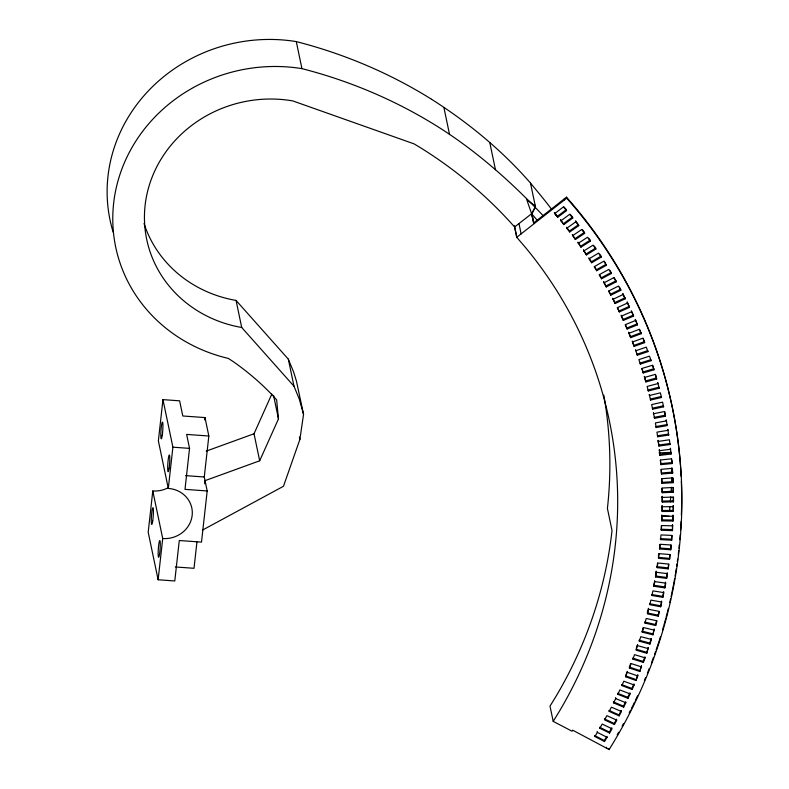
<?xml version="1.0" encoding="UTF-8"?>
<svg xmlns="http://www.w3.org/2000/svg" width="789" height="789" viewBox="0 0 789 789"><rect width="100%" height="100%" fill="white"/><g stroke="black" fill="none" stroke-linecap="round" stroke-linejoin="round"><path stroke-width="1.18" d="M671.597 482.434L671.656 477.601M671.705 472.759L671.755 467.916M671.814 463.074L671.834 460.658M662.198 511.479L662.079 505.798L662.198 511.479L673.352 511.44L673.244 505.65L673.352 511.44M661.853 520.868L661.843 515.187L661.853 520.868L673.007 521.036L672.997 515.247L673.007 521.036M672.455 530.622L672.553 524.833L672.455 530.622L661.32 530.247L661.33 525.74M661.32 530.247L661.616 525.553L672.761 525.829M669.585 511.459L669.96 506.617M670.334 501.784L670.719 496.952M671.094 492.109L671.469 487.277M660.571 539.617L660.975 534.932L672.11 535.415L671.705 540.209L660.571 539.617L660.363 538.631L671.498 539.212L671.705 540.209M671.498 539.212L671.794 535.623M659.634 548.976L660.127 544.302L671.242 544.992L670.739 549.775L659.634 548.976L659.801 544.479M670.739 549.775L670.906 545.199M167.495 488.105A26.865 25.051 -11.8 0 1 152.79 490.975L148.194 532.22L158.125 579.767L174.783 580.97L179.29 540.514L201.501 542.112L207.191 490.955L204.272 476.98L208.838 436.011L204.992 417.578L182.782 415.981L179.616 400.822L162.958 399.628L158.372 440.864L168.304 488.421A26.865 25.051 -11.8 0 1 192.161 515.395A26.865 25.051 -11.8 0 1 162.721 538.532L158.125 579.767M168.304 488.421L172.899 447.185L162.958 399.628M208.838 436.011L186.628 434.414L189.547 448.379L184.991 489.358L207.191 490.955M204.726 419.985L204.992 417.578M196.925 542.122L194.015 568.297L175.306 566.956M204.686 483.835L205.041 480.649L259.68 460.796L278.468 418.89L276.633 399.845L271.022 393.691A279.424 260.518 -11.8 0 0 232.627 361.204L228.317 358.413A158.411 147.691 -11.8 0 1 117.127 184.153A158.411 147.691 -11.8 0 1 301.94 68.633A481.389 448.813 -11.8 0 1 437.195 126.309C476.428 150.877 511.302 181.953 542.931 215.446M658.43 556.166L658.736 553.829M669.565 559.332L670.177 554.559L659.091 553.661L658.49 558.326L669.565 559.332L669.822 554.766M202.576 530.05L283.468 486.28L299.889 439.404L303.548 414.324L296.467 381.215L293.695 372.23L288.33 359.163L236.059 300.431A123.143 114.809 -11.8 0 1 144.022 223.524M657.148 567.656L657.848 562.991L668.904 564.105L668.194 568.879L657.148 567.656L657.464 563.168M668.194 568.879L668.52 564.313M655.61 576.966L656.192 571.325L655.61 576.966L666.626 578.396L667.435 573.633L656.399 572.311M666.626 578.396L667.228 572.646M654.554 580.615L654.762 581.611L665.758 583.14L664.841 587.884L653.864 586.247L654.111 582.943M653.864 586.247L654.762 581.611M664.841 587.884L665.551 582.154M651.931 595.498L652.927 590.882L663.874 592.618L662.859 597.342L651.931 595.498L651.724 594.511L662.652 596.356L662.859 597.342M662.652 596.356L663.667 591.632M660.679 606.771L661.793 602.066L650.886 600.113L649.791 604.719L660.679 606.771L661.586 601.07M648.657 609.315L647.463 613.901L658.292 616.16L659.505 611.465L648.657 609.315L648.45 608.329L647.256 612.915L658.085 615.164L658.292 616.16M658.085 615.164L659.002 611.653M644.938 623.044L646.221 618.477L657.02 620.835L655.708 625.509L644.938 623.044L644.731 622.057L655.501 624.513L655.708 625.509M655.501 624.513L656.487 621.012M652.927 634.81L654.13 629.168L652.927 634.81L642.216 632.137L643.045 627.748M642.216 632.137L643.597 627.6L654.337 630.164M639.297 641.191L640.776 636.674L651.458 639.445L649.949 644.061L639.297 641.191L639.09 640.195L649.741 643.065L649.949 644.061M649.741 643.065L651.25 638.449L651.458 639.445M636.378 648.075L637.561 644.702L636.19 650.185L646.763 653.262L648.173 647.68L646.763 653.262M632.896 659.131L634.563 654.663L645.106 657.839L643.39 662.405L632.896 659.131L632.689 658.134L643.183 661.409L643.39 662.405M643.183 661.409L644.899 656.852L645.106 657.839M639.83 671.488L641.427 665.965L639.83 671.488L629.405 668.017L630.519 663.697M629.405 668.017L631.17 663.579L641.635 666.952M625.983 674.743L627.383 671.439L625.726 676.834L636.072 680.503L637.768 675.009L636.072 680.503M259.68 460.796L254.028 433.753L271.83 394.046M621.87 685.582L623.823 681.213L634.119 684.99L632.117 689.458L621.87 685.582L621.663 684.596L631.91 688.462L632.117 689.458M631.91 688.462L633.912 683.994L634.119 684.99M617.817 694.271L619.868 689.941L630.076 693.906L627.985 698.334L617.817 694.271L617.609 693.275L627.778 697.338L627.985 698.334M627.778 697.338L629.869 692.91L630.076 693.906M532.792 218.336L531.885 214.016L535.445 206.708L530.504 183.097C502.041 150.314 468.124 122.532 431.544 99.266M623.655 707.141L623.448 706.145L625.638 701.756L625.845 702.743L623.655 707.141L613.586 702.881L615.726 698.581L615.519 697.594M609.177 711.412L611.406 707.161L621.426 711.51L619.148 715.86L609.177 711.412L608.97 710.425L618.941 714.873L619.148 715.86M618.941 714.873L621.219 710.514L621.426 711.51M535.317 206.185L526.667 199.4L531.618 213.711L533.561 223.021L566.482 197.161L566.689 198.157A517.771 482.73 -11.8 0 1 609.118 749.55L572.686 730.18L572.055 731.216L553.197 721.383L559.529 711.057A453.409 422.726 -11.8 0 0 525.573 247.588L516.756 237.292L514.606 226.995L531.618 213.711L535.445 206.708L535.12 205.189L535.238 205.712M614.453 724.509L616.82 720.199L606.899 715.653L604.581 719.864L614.453 724.509L614.246 723.513L616.613 719.203M599.808 728.237L602.214 724.065L612.037 728.799L609.572 733.06L599.808 728.237L599.601 727.251L609.364 732.074L609.572 733.06M609.364 732.074L611.83 727.803M604.512 741.532L604.305 740.546L606.859 736.315L607.066 737.311L604.512 741.532L594.867 736.522L597.362 732.389L597.155 731.403M516.756 237.292L566.689 198.157M554.628 213.651L563.376 206.915L566.532 210.604L557.715 217.261L554.42 212.665L557.715 217.261M557.507 216.265L566.324 209.608L563.957 206.846M560.772 220.89L569.648 214.322L572.735 218.07L563.78 224.559L560.565 219.904L563.78 224.559M563.573 223.573L572.528 217.074L570.21 214.263M569.678 231.976L569.471 230.99L578.554 224.668L578.761 225.654L569.678 231.976L566.749 228.258L575.763 221.847L575.556 220.851L577.804 223.711M572.567 235.733L581.72 229.491L584.629 233.357L575.418 239.511L572.36 234.737L575.418 239.511M575.211 238.525L584.422 232.37L582.243 229.471M578.219 243.318L587.499 237.252L590.32 241.178L580.99 247.154L578.012 242.331L580.99 247.154M580.783 246.168L590.113 240.181L588.702 238.219M583.712 251.02L593.111 245.123L595.843 249.097L586.385 254.916L583.505 250.034L586.385 254.916M586.178 253.92L595.636 248.111L594.265 246.119M600.991 256.149L601.198 257.135L591.622 262.767L591.415 261.78L600.991 256.149L599.66 254.127M596.681 270.726L596.474 269.739L606.159 264.285L606.366 265.272L596.681 270.726L594.166 266.731L603.802 261.189L606.366 265.272M611.15 272.521L611.357 273.507L601.563 278.783L601.356 277.797L611.15 272.521L609.917 270.459M603.94 282.847L613.793 277.669L616.17 281.851L606.268 286.94L603.733 281.86L606.268 286.94M606.06 285.943L615.962 280.854L614.177 277.718M620.598 289.287L620.805 290.273L610.794 295.185L610.587 294.189L620.598 289.287L619.444 287.176M612.994 299.337L623.044 294.524L622.837 293.538L625.243 298.794L615.144 303.518L612.787 298.35L615.144 303.518M614.937 302.522L625.036 297.808M627.403 303.094L617.245 307.72L619.306 311.931L629.504 307.404L627.196 302.098L629.504 307.404M619.306 311.931L619.099 310.945L629.297 306.418M633.37 315.107L633.577 316.093L623.29 320.433L623.083 319.446L633.37 315.107L631.358 310.748M635.539 320.472L625.204 324.713L627.077 329.013L637.453 324.871L635.332 319.486L637.453 324.871M627.077 329.013L626.87 328.027L637.246 323.875M628.912 333.333L639.327 329.279L641.141 333.717L630.687 337.662L628.705 332.337L630.687 337.662M630.48 336.676L640.934 332.721L639.573 329.398M206.225 451.121L254.028 433.753M644.435 341.647L644.643 342.633L634.109 346.391L633.902 345.404L644.435 341.647L643.143 338.294M637.334 355.188L647.937 351.628L647.73 350.632L637.127 354.192L637.334 355.188L635.539 349.793L635.747 350.78L646.319 347.121L647.937 351.628M640.372 364.045L651.043 360.681L650.836 359.695L640.165 363.048L640.372 364.045L638.883 359.606L649.515 356.145L651.043 360.681M653.746 368.808L653.953 369.804L643.222 372.96L643.015 371.964L653.746 368.808L652.681 365.386M644.574 377.438L655.334 374.38L656.665 378.976L645.875 381.935L644.366 376.452L645.875 381.935M645.668 380.939L656.458 377.98L655.462 374.538M648.331 390.959L659.18 388.208L658.973 387.212L648.124 389.973L648.331 390.959L647.128 386.442L657.947 383.582L657.74 382.596L659.18 388.208M650.59 400.033L661.488 397.488L661.281 396.492L650.383 399.047L650.59 400.033L649.278 394.5L649.485 395.496L660.363 392.843L661.488 397.488M652.651 409.156L663.598 406.818L663.391 405.822L652.444 408.169L652.651 409.156L651.645 404.589L662.573 402.143L663.598 406.818M665.512 416.188L665.305 415.192L654.318 417.332L654.525 418.328L665.512 416.188L664.585 411.493L653.608 413.742L653.41 412.746L654.525 418.328M667.011 424.61L655.984 426.543L656.192 427.53L667.218 425.596L666.182 419.896L666.389 420.892L655.383 422.924L656.192 427.53M657.661 436.771L668.717 435.045L667.79 429.324L667.997 430.321L656.951 432.145L657.661 436.771L657.454 435.775L668.51 434.049L668.717 435.045M658.322 441.396L669.397 439.779L670.019 444.523L658.923 446.041L658.115 440.41L658.923 446.041M658.726 445.045L669.812 443.536L670.019 444.523M659.999 455.332L671.114 454.03L670.384 448.28L670.591 449.276L659.486 450.687L659.279 449.691L659.999 455.332L659.791 454.346L670.906 453.034L671.114 454.03M660.659 463.666L671.794 462.571L672.001 463.557L660.866 464.652L660.354 460.165M661.33 473.005L672.475 472.118L672.682 473.114L661.537 474.002L661.093 469.504M661.793 482.365L672.948 481.684L673.155 482.681L662.001 483.351L661.636 478.854M659.032 452.906L671.163 452.344M662.06 491.734L673.224 491.261L673.431 492.257L662.267 492.721L661.981 488.213M662.326 497.415L673.49 497.05L673.5 501.843L662.336 502.1L662.119 496.419L662.336 502.1M662.129 501.114L673.293 500.857L673.5 501.843M662.287 506.794L673.451 506.637M661.991 510.493L673.145 510.444M662.05 516.174L673.204 516.233M661.646 519.872L672.8 520.04M661.113 529.251L672.248 529.626M172.899 447.185L189.547 448.379M185.573 475.639L204.272 476.98M661.971 515.769L669.21 516.292M659.426 547.99L670.532 548.789M658.282 557.34L669.358 558.346M656.941 566.67L667.987 567.883M655.403 575.98L666.419 577.4M653.657 585.26L664.634 586.888M649.584 603.733L660.472 605.784M642.009 631.151L652.72 633.814M637.768 645.698L648.38 648.666M635.983 649.199L646.556 652.266M629.198 667.021L639.623 670.492M627.59 672.425L637.976 676.005M635.865 679.516L625.519 675.838L625.726 676.834M615.726 698.581L625.845 702.743M623.448 706.145L613.378 701.894L613.586 702.881M604.374 718.878L614.246 723.513M597.362 732.389L607.066 737.311M604.305 740.546L594.659 735.526L594.867 736.522M514.606 226.995A453.596 422.904 -11.8 0 0 421.277 148.214L414.057 143.864L292.778 100.913A123.143 114.809 -11.8 0 0 147.119 193.423A123.143 114.809 -11.8 0 0 241.71 327.484L293.981 386.206L299.347 399.273L303.548 414.324M531.618 213.711L537.092 220.101M575.763 221.847L578.761 225.654M569.471 230.99L566.541 227.262L566.749 228.258M601.198 257.135L598.545 253.101L589.028 258.831L591.622 262.767M588.821 257.835L591.415 261.78M604.236 261.218L605.518 263.26M594.59 266.741L596.474 269.739M611.357 273.507L608.881 269.384L599.137 274.75L601.563 278.783M599.541 274.759L601.356 277.797M620.805 290.273L618.507 286.052L608.556 291.052L610.794 295.185M608.911 291.092L610.587 294.189M623.044 294.524L625.243 298.794M617.55 307.779L619.099 310.945M633.577 316.093L631.565 311.744L621.318 316.172L623.29 320.433M621.111 315.186L623.083 319.446M625.47 324.802L626.87 328.027M644.643 342.633L642.917 338.165L632.423 342.022L634.109 346.391M632.216 341.026L633.902 345.404M653.953 369.804L652.523 365.238L641.822 368.493L643.222 372.96M641.97 368.621L643.015 371.964M530.504 183.097L539.607 194.114A480.905 448.359 -11.8 0 1 551.422 209.036M656.458 377.98L656.665 378.976M640.934 332.721L641.141 333.717M615.962 280.854L616.17 281.851M595.636 248.111L595.843 249.097M590.113 240.181L590.32 241.178M584.422 232.37L584.629 233.357M572.528 217.074L572.735 218.07M564.303 198.858L564.51 199.854M566.324 209.608L566.532 210.604M531.885 214.016L533.828 223.326M518.984 223.632L521.135 233.938M514.408 225.674L516.864 237.42M489.811 142.691L495.462 169.743M608.911 748.564L609.118 749.55M606.504 747.291L606.711 748.288M443.911 107.531L449.562 134.574M553.197 721.383L550.012 706.125L556.344 695.799A453.409 422.726 -11.8 0 0 612.027 530.533L607.412 508.441A453.35 422.667 -11.8 0 0 603.792 395.131M113.212 232.321A158.411 147.691 -11.8 0 1 296.289 41.59L301.94 68.633M288.33 359.163L293.981 386.206M299.396 437.047L299.889 439.404M273.556 395.368L278.468 418.89M236.059 300.431L241.71 327.484M152.79 490.975L162.721 538.532M664.604 411.68L665.305 415.192M672.001 463.557L671.577 458.794L660.462 459.997L660.866 464.652M671.478 458.991L671.794 462.571M672.682 473.114L672.366 468.331L661.221 469.327L661.537 474.002M672.238 468.538L672.475 472.118M673.155 482.681L672.948 477.887L661.793 478.676L662.001 483.351M672.79 478.095L672.948 481.684M673.431 492.257L673.323 487.464L662.158 488.036L662.267 492.721M673.145 487.671L673.224 491.261M673.283 497.257L673.293 500.857M296.289 41.59A481.389 448.813 -11.8 0 1 431.544 99.266M554.973 213.799A480.905 448.359 -11.8 0 1 557.073 216.669M566.472 197.161A517.771 482.73 -11.8 0 1 680.424 465.382M680.512 466.595A517.771 482.73 -11.8 0 1 681.104 476.319M681.321 481.182A517.771 482.73 -11.8 0 1 681.371 515.286M681.104 521.381A517.771 482.73 -11.8 0 1 680.601 529.912M680.246 534.784A517.771 482.73 -11.8 0 1 679.832 539.656M679.368 544.518A517.771 482.73 -11.8 0 1 678.994 548.168M678.718 550.604A517.771 482.73 -11.8 0 1 678.293 554.243M677.672 559.105A517.771 482.73 -11.8 0 1 677.337 561.531M677.001 563.948A517.771 482.73 -11.8 0 1 676.646 566.374M676.272 568.8A517.771 482.73 -11.8 0 1 675.7 572.429M675.502 573.642A517.771 482.73 -11.8 0 1 675.088 576.059M674.674 578.475A517.771 482.73 -11.8 0 1 671.883 592.933M671.626 594.137A517.771 482.73 -11.8 0 1 671.114 596.533M670.581 598.94A517.771 482.73 -11.8 0 1 669.762 602.53M668.342 608.516A517.771 482.73 -11.8 0 1 667.741 610.903M667.445 612.096A517.771 482.73 -11.8 0 1 666.202 616.86M665.886 618.053A517.771 482.73 -11.8 0 1 663.914 625.174M663.579 626.358A517.771 482.73 -11.8 0 1 662.474 630.145M660.452 636.762A517.771 482.73 -11.8 0 1 659.259 640.53M658.953 641.467A517.771 482.73 -11.8 0 1 657.72 645.224M657.405 646.161A517.771 482.73 -11.8 0 1 656.132 649.899M655.481 651.773A517.771 482.73 -11.8 0 1 654.495 654.574M653.479 657.365A517.771 482.73 -11.8 0 1 652.799 659.229M652.454 660.156A517.771 482.73 -11.8 0 1 651.418 662.938M649.278 668.49A517.771 482.73 -11.8 0 1 647.434 673.096M645.55 677.692A517.771 482.73 -11.8 0 1 644.396 680.434M637.522 695.888A517.771 482.73 -11.8 0 1 635.392 700.385M634.534 702.18A517.771 482.73 -11.8 0 1 633.222 704.873M632.778 705.77A517.771 482.73 -11.8 0 1 631.447 708.443M630.549 710.228A517.771 482.73 -11.8 0 1 629.188 712.891M623.566 723.483A517.771 482.73 -11.8 0 1 622.126 726.117M618.684 732.222A517.771 482.73 -11.8 0 1 617.185 734.825M159.585 553.848A8.393 0.888 -85.9 0 0 159.891 540.613A8.393 0.888 -85.9 0 0 158.155 552.389A8.393 0.888 -85.9 0 0 159.585 553.848M152.711 520.957A8.393 0.888 -85.9 0 0 153.027 507.721A8.393 0.888 -85.9 0 0 151.281 519.487A8.393 0.888 -85.9 0 0 152.711 520.957M169.122 468.242A8.393 0.888 -85.9 0 0 169.428 455.006A8.393 0.888 -85.9 0 0 167.692 466.772A8.393 0.888 -85.9 0 0 169.122 468.242M162.248 435.35A8.393 0.888 -85.9 0 0 162.554 422.115A8.393 0.888 -85.9 0 0 160.818 433.881A8.393 0.888 -85.9 0 0 162.248 435.35"/></g></svg>
